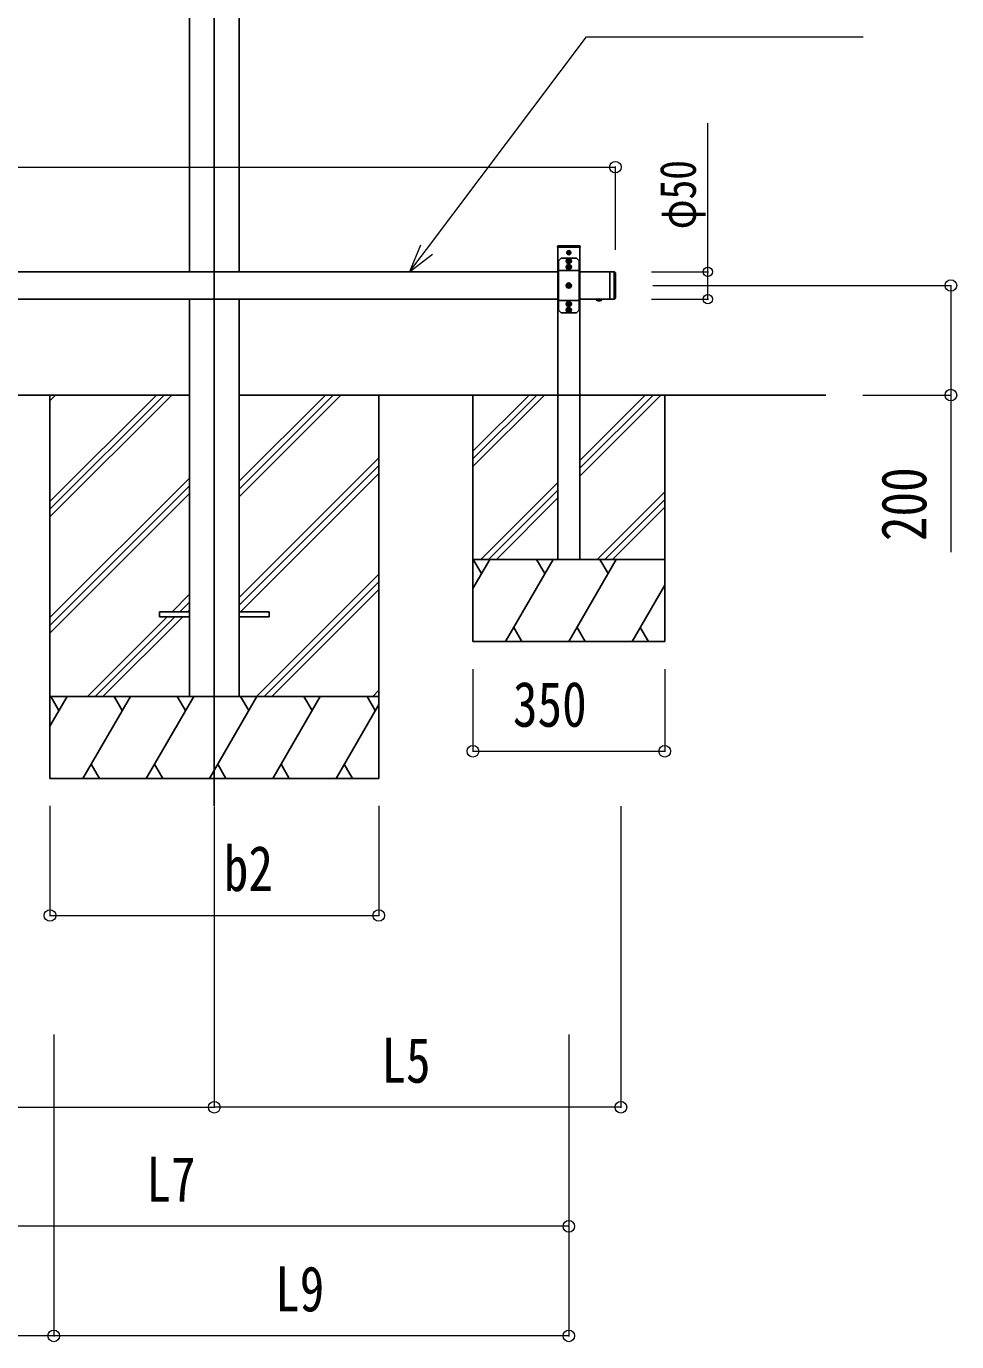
# Model space of a CAD drawing. Units: millimetres, scale not verified. Extents: x -12615 to 12615, y -8910 to 8910.
# Drawn here: x -712 to 986, y -5813 to -3411 of the extents above; entities that cross this region are included whole.
import ezdxf
from ezdxf.enums import TextEntityAlignment as Align

# ---------------------------------------------------------------- set-up
doc = ezdxf.new("R2010")
doc.units = ezdxf.units.MM
doc.header["$LTSCALE"] = 40
for name, color, linetype in [('0-3_YKK_12', 2, 'Continuous'), ('0-4_YKK_13', 4, 'Continuous'), ('0-5_YKK_A1', 4, 'Continuous')]:
    doc.layers.add(name, color=color, linetype=linetype)
doc.layers.add('0-6_YKK_D', color=6, linetype='Continuous', lineweight=18)
doc.styles.add('ＭＳ ゴシック', font='')
doc.styles.get('ＭＳ ゴシック').set_extended_font_data('MS Gothic')

msp = doc.modelspace()

# ---------------------------------------------------------------- linework, layer by layer
at = {"layer": '0-3_YKK_12'}
for p, q in [((-369.22, -4834.6), (-369.22, -1777.45)), ((272.05, -3840.1), (283.52, -3840.1)), ((273.63, -3824.6), (281.93, -3824.6)), ((277.78, -3828.75), (277.78, -3820.45)), ((277.78, -3845.83), (277.78, -3834.36)), ((272.05, -3851.1), (283.52, -3851.1)), ((277.78, -3856.83), (277.78, -3845.36)), ((272.05, -3884.6), (283.52, -3884.6)), ((277.78, -3890.33), (277.78, -3878.86)), ((277.78, -3923.83), (277.78, -3912.36)), ((272.05, -3918.1), (283.52, -3918.1)), ((272.05, -3929.1), (283.52, -3929.1)), ((277.78, -3934.83), (277.78, -3923.36))]:
    msp.add_line(p, q, dxfattribs=at)
at = {"layer": '0-4_YKK_13'}
for p, q in [((257.28, -3814.6), (257.38, -3813.04)), ((258.28, -3814.6), (257.28, -3814.6)), ((258.28, -3814.6), (297.28, -3814.6)), ((258.38, -3812.1), (297.19, -3812.1)), ((263.78, -3834.6), (258.78, -3839.6)), ((258.78, -3839.6), (258.78, -3869.88)), ((263.78, -3834.6), (277.07, -3834.6)), ((275.41, -3839.5), (276.44, -3839.49)), ((275.41, -3840.69), (276.44, -3840.71)), ((275.73, -3824.25), (275.73, -3824.95)), ((275.73, -3824.25), (276.93, -3824.25)), ((275.73, -3824.95), (276.93, -3824.95)), ((276.44, -3839.49), (277.05, -3839.37)), ((276.44, -3840.71), (277.05, -3840.83)), ((277.17, -3838.76), (277.05, -3839.37)), ((277.17, -3841.44), (277.05, -3840.83)), ((277.19, -3837.72), (277.17, -3838.76)), ((277.19, -3842.47), (277.17, -3841.44)), ((277.43, -3822.55), (278.13, -3822.55)), ((277.43, -3822.55), (277.43, -3823.75)), ((277.43, -3825.45), (277.43, -3826.65)), ((277.43, -3826.65), (278.13, -3826.65)), ((278.13, -3822.55), (278.13, -3823.75)), ((278.13, -3825.45), (278.13, -3826.65)), ((278.38, -3837.72), (278.39, -3838.76)), ((278.38, -3842.47), (278.39, -3841.44)), ((278.39, -3838.76), (278.51, -3839.37)), ((278.39, -3841.44), (278.51, -3840.83)), ((278.5, -3834.6), (291.78, -3834.6)), ((279.12, -3839.49), (278.51, -3839.37)), ((279.12, -3840.71), (278.51, -3840.83)), ((278.63, -3824.25), (279.83, -3824.25)), ((278.63, -3824.95), (279.83, -3824.95)), ((280.16, -3839.5), (279.12, -3839.49)), ((280.16, -3840.69), (279.12, -3840.71)), ((279.83, -3824.25), (279.83, -3824.95)), ((291.78, -3834.6), (296.78, -3839.6)), ((296.78, -3839.6), (296.78, -3869.88)), ((258.78, -3857), (296.78, -3857)), ((275.41, -3850.5), (276.44, -3850.49)), ((275.41, -3851.69), (276.44, -3851.71)), ((276.44, -3850.49), (277.05, -3850.37)), ((276.44, -3851.71), (277.05, -3851.83)), ((277.17, -3849.76), (277.05, -3850.37)), ((277.17, -3852.44), (277.05, -3851.83)), ((277.19, -3848.72), (277.17, -3849.76)), ((277.19, -3853.47), (277.17, -3852.44)), ((278.38, -3848.72), (278.39, -3849.76)), ((278.38, -3853.47), (278.39, -3852.44)), ((278.39, -3849.76), (278.51, -3850.37)), ((278.39, -3852.44), (278.51, -3851.83)), ((279.12, -3850.49), (278.51, -3850.37)), ((279.12, -3851.71), (278.51, -3851.83)), ((280.16, -3850.5), (279.12, -3850.49)), ((280.16, -3851.69), (279.12, -3851.71)), ((258.78, -3871.31), (258.78, -3897.88)), ((275.41, -3884), (276.44, -3883.99)), ((275.41, -3885.19), (276.44, -3885.21)), ((276.44, -3883.99), (277.05, -3883.87)), ((276.44, -3885.21), (277.05, -3885.33)), ((277.17, -3883.26), (277.05, -3883.87)), ((277.17, -3885.94), (277.05, -3885.33)), ((277.19, -3882.22), (277.17, -3883.26)), ((277.19, -3886.97), (277.17, -3885.94)), ((278.38, -3882.22), (278.39, -3883.26)), ((278.38, -3886.97), (278.39, -3885.94)), ((278.39, -3883.26), (278.51, -3883.87)), ((278.39, -3885.94), (278.51, -3885.33)), ((279.12, -3883.99), (278.51, -3883.87)), ((279.12, -3885.21), (278.51, -3885.33)), ((280.16, -3884), (279.12, -3883.99)), ((280.16, -3885.19), (279.12, -3885.21)), ((296.78, -3871.31), (296.78, -3897.88)), ((258.78, -3899.31), (258.78, -3929.6)), ((258.78, -3912.2), (296.78, -3912.2)), ((296.78, -3899.31), (296.78, -3929.6)), ((263.78, -3934.6), (258.78, -3929.6)), ((277.07, -3934.6), (263.78, -3934.6)), ((275.41, -3917.5), (276.44, -3917.49)), ((275.41, -3918.69), (276.44, -3918.71)), ((275.41, -3928.5), (276.44, -3928.49)), ((275.41, -3929.69), (276.44, -3929.71)), ((276.44, -3917.49), (277.05, -3917.37)), ((276.44, -3918.71), (277.05, -3918.83)), ((276.44, -3928.49), (277.05, -3928.37)), ((276.44, -3929.71), (277.05, -3929.83)), ((277.17, -3916.76), (277.05, -3917.37)), ((277.17, -3919.44), (277.05, -3918.83)), ((277.17, -3927.76), (277.05, -3928.37)), ((277.17, -3930.44), (277.05, -3929.83)), ((277.19, -3915.72), (277.17, -3916.76)), ((277.19, -3920.47), (277.17, -3919.44)), ((277.19, -3926.72), (277.17, -3927.76)), ((277.19, -3931.47), (277.17, -3930.44)), ((278.38, -3915.72), (278.39, -3916.76)), ((278.38, -3920.47), (278.39, -3919.44)), ((278.38, -3926.72), (278.39, -3927.76)), ((278.38, -3931.47), (278.39, -3930.44)), ((278.39, -3916.76), (278.51, -3917.37)), ((278.39, -3919.44), (278.51, -3918.83)), ((278.39, -3927.76), (278.51, -3928.37)), ((278.39, -3930.44), (278.51, -3929.83)), ((291.78, -3934.6), (278.5, -3934.6)), ((279.12, -3917.49), (278.51, -3917.37)), ((279.12, -3918.71), (278.51, -3918.83)), ((279.12, -3928.49), (278.51, -3928.37)), ((279.12, -3929.71), (278.51, -3929.83)), ((280.16, -3917.5), (279.12, -3917.49)), ((280.16, -3918.69), (279.12, -3918.71)), ((280.16, -3928.5), (279.12, -3928.49)), ((280.16, -3929.69), (279.12, -3929.71)), ((291.78, -3934.6), (296.78, -3929.6))]:
    msp.add_line(p, q, dxfattribs=at)
msp.add_lwpolyline([(298.19, -3813.04), (298.28, -3814.6), (297.28, -3814.6)], dxfattribs=at)
for centre, radius in [((277.78, -3840.1), 4.74), ((277.78, -3824.6), 3.75), ((277.78, -3851.1), 4.74), ((277.78, -3884.6), 4.74), ((277.78, -3918.1), 4.74), ((277.78, -3929.1), 4.74)]:
    msp.add_circle(centre, radius, dxfattribs=at)
for centre, radius, start, end in [((258.38, -3813.1), 1, 90, 176.5), ((297.19, -3813.1), 1, 3.5, 90), ((277.78, -3840.1), 2.45, 165.9892, 194.0108), ((276.93, -3823.75), 0.5, 270, 0), ((276.93, -3825.45), 0.5, 0, 90), ((277.78, -3833.9), 1, 224.427, 315.573), ((277.78, -3840.1), 2.45, 75.9892, 104.0108), ((278.63, -3823.75), 0.5, 180, 270), ((278.63, -3825.45), 0.5, 90, 180), ((277.78, -3840.1), 2.45, 345.9892, 14.0108), ((277.78, -3851.1), 2.45, 165.9892, 194.0108), ((277.78, -3840.1), 2.45, 255.9892, 284.0108), ((277.78, -3851.1), 2.45, 75.9892, 104.0108), ((277.78, -3851.1), 2.45, 255.9892, 284.0108), ((277.78, -3851.1), 2.45, 345.9892, 14.0108), ((258.08, -3870.6), 1, 314.427, 45.573), ((277.78, -3884.6), 2.45, 165.9892, 194.0108), ((277.78, -3884.6), 2.45, 75.9892, 104.0108), ((277.78, -3884.6), 2.45, 255.9892, 284.0108), ((277.78, -3884.6), 2.45, 345.9892, 14.0108), ((297.48, -3870.6), 1, 134.427, 225.573), ((258.08, -3898.6), 1, 314.427, 45.573), ((297.48, -3898.6), 1, 134.427, 225.573), ((277.78, -3918.1), 2.45, 165.9892, 194.0108), ((277.78, -3929.1), 2.45, 165.9892, 194.0108), ((277.78, -3935.3), 1, 44.427, 135.573), ((277.78, -3918.1), 2.45, 75.9892, 104.0108), ((277.78, -3918.1), 2.45, 255.9892, 284.0108), ((277.78, -3929.1), 2.45, 75.9892, 104.0108), ((277.78, -3929.1), 2.45, 255.9892, 284.0108), ((277.78, -3918.1), 2.45, 345.9892, 14.0108), ((277.78, -3929.1), 2.45, 345.9892, 14.0108)]:
    msp.add_arc(centre, radius, start, end, dxfattribs=at)
at = {"layer": '0-5_YKK_A1'}
for p, q in [((-414.42, -3859.6), (-414.42, -2084.57)), ((-324.02, -3859.6), (-324.02, -2084.57)), ((257.78, -3814.6), (297.78, -3814.6)), ((257.78, -3814.6), (257.78, -4384.6)), ((297.78, -3839.93), (297.78, -3814.6)), ((297.78, -3814.6), (297.78, -4384.6)), ((-1112.22, -3859.6), (257.78, -3859.6)), ((297.78, -3859.6), (352.78, -3859.6)), ((352.78, -3859.6), (352.78, -3909.6)), ((352.78, -3859.6), (360.78, -3859.6)), ((360.78, -3859.6), (360.78, -3909.6)), ((362.78, -3861.6), (360.78, -3859.6)), ((362.78, -3861.6), (362.78, -3907.6)), ((-1112.22, -3909.6), (257.78, -3909.6)), ((-414.42, -4634.6), (-414.42, -3909.6)), ((-324.02, -4634.6), (-324.02, -3909.6)), ((297.78, -3909.6), (352.78, -3909.6)), ((326.88, -3909.6), (338.68, -3909.6)), ((326.88, -3909.6), (326.88, -3910.11)), ((326.88, -3910.11), (338.68, -3910.11)), ((330.28, -3909.6), (335.28, -3909.6)), ((338.68, -3909.6), (338.68, -3910.11)), ((352.78, -3909.6), (360.78, -3909.6)), ((362.78, -3907.6), (360.78, -3909.6)), ((-1850.02, -4084.6), (-414.42, -4084.6)), ((-669.08, -4084.6), (-669.08, -4784.6)), ((-669.08, -4278.77), (-474.9, -4084.6)), ((-669.08, -4292.92), (-460.75, -4084.6)), ((-669.08, -4307.06), (-446.61, -4084.6)), ((-669.08, -4094.93), (-658.74, -4084.6)), ((-324.02, -4084.6), (746.58, -4084.6)), ((-323.88, -4270.23), (-138.24, -4084.6)), ((-323.88, -4256.08), (-152.39, -4084.6)), ((-323.88, -4241.94), (-166.53, -4084.6)), ((-69.08, -4084.6), (-69.08, -4784.6)), ((102.78, -4084.6), (102.78, -4534.6)), ((102.78, -4186.95), (205.13, -4084.6)), ((102.78, -4201.09), (219.27, -4084.6)), ((102.78, -4215.23), (233.42, -4084.6)), ((297.78, -4232.36), (445.55, -4084.6)), ((297.78, -4218.22), (431.41, -4084.6)), ((297.78, -4204.08), (417.26, -4084.6)), ((452.78, -4534.6), (452.78, -4084.6)), ((-323.88, -4454.07), (-69.08, -4199.27)), ((-323.88, -4468.21), (-69.08, -4213.42)), ((-669.08, -4490.9), (-414.28, -4236.11)), ((-321.62, -4480.1), (-69.08, -4227.56)), ((117.26, -4384.6), (257.78, -4244.08)), ((-669.08, -4505.05), (-414.28, -4250.25)), ((-669.08, -4519.19), (-414.28, -4264.39)), ((131.4, -4384.6), (257.78, -4258.22)), ((145.54, -4384.6), (257.78, -4272.36)), ((329.39, -4384.6), (452.78, -4261.21)), ((343.54, -4384.6), (452.78, -4275.35)), ((357.68, -4384.6), (452.78, -4289.49)), ((102.78, -4437.71), (133.45, -4384.6)), ((102.78, -4384.6), (452.78, -4384.6)), ((118.45, -4410.58), (103.45, -4384.6)), ((162.32, -4534.6), (248.92, -4384.6)), ((233.92, -4410.58), (218.92, -4384.6)), ((257.78, -4384.6), (297.78, -4384.6)), ((277.79, -4534.6), (364.39, -4384.6)), ((349.39, -4410.58), (334.39, -4384.6)), ((-292.27, -4634.6), (-69.08, -4411.41)), ((-278.13, -4634.6), (-69.08, -4425.55)), ((-263.98, -4634.6), (-69.08, -4439.69)), ((393.26, -4534.6), (452.78, -4431.49)), ((-446.13, -4480.1), (-414.28, -4448.24)), ((-431.99, -4480.1), (-414.28, -4462.38)), ((-600.63, -4634.6), (-455.13, -4489.1)), ((-586.49, -4634.6), (-440.99, -4489.1)), ((-572.35, -4634.6), (-426.85, -4489.1)), ((-469.28, -4480.1), (-469.28, -4489.1)), ((-469.28, -4480.1), (-414.28, -4480.1)), ((-469.28, -4489.1), (-414.28, -4489.1)), ((-417.85, -4480.1), (-414.28, -4476.52)), ((-324.28, -4480.1), (-269.28, -4480.1)), ((-324.28, -4489.1), (-269.28, -4489.1)), ((-269.28, -4480.1), (-269.28, -4489.1)), ((177.31, -4508.62), (192.31, -4534.6)), ((292.79, -4508.62), (307.79, -4534.6)), ((408.26, -4508.62), (423.25, -4534.6)), ((102.78, -4534.6), (452.78, -4534.6)), ((-80.13, -4634.6), (-69.08, -4623.54)), ((-69.08, -4634.6), (-669.08, -4634.6)), ((-669.08, -4688.89), (-637.73, -4634.6)), ((-652.73, -4660.58), (-667.73, -4634.59)), ((-608.86, -4784.59), (-522.26, -4634.6)), ((-537.26, -4660.58), (-552.26, -4634.6)), ((-493.39, -4784.6), (-406.79, -4634.6)), ((-421.79, -4660.58), (-436.79, -4634.6)), ((-414.42, -4634.6), (-324.02, -4634.6)), ((-377.92, -4784.6), (-291.32, -4634.6)), ((-306.32, -4660.58), (-321.32, -4634.59)), ((-262.45, -4784.6), (-175.85, -4634.6)), ((-190.85, -4660.58), (-205.85, -4634.6)), ((-146.98, -4784.6), (-69.08, -4649.66)), ((-90.38, -4634.6), (-75.38, -4660.58)), ((-593.86, -4758.62), (-578.86, -4784.59)), ((-478.39, -4758.61), (-463.39, -4784.6)), ((-362.92, -4758.62), (-347.92, -4784.6)), ((-247.45, -4758.62), (-232.45, -4784.6)), ((-131.98, -4758.62), (-116.98, -4784.6)), ((-669.08, -4784.6), (-69.08, -4784.6))]:
    msp.add_line(p, q, dxfattribs=at)
for points in [[(330.33, -3912.31), (331.63, -3909.65), (332.78, -3909.04)], [(335.23, -3912.31), (333.93, -3909.65), (332.78, -3909.04)]]:
    msp.add_lwpolyline(points, dxfattribs=at)
msp.add_arc((332.78, -3904.68), 8.02, 222.61678, 317.38322, dxfattribs=at)
at = {"layer": '0-6_YKK_D'}
for p, q in [((-2627.22, -3668.59), (362.78, -3668.59)), ((362.78, -3819.59), (362.78, -3667.59)), ((428.78, -3859.6), (532.46, -3859.6)), ((430.98, -3884.6), (976, -3884.6)), ((428.78, -3909.6), (532.46, -3909.6)), ((814.24, -4084.6), (976, -4084.6)), ((102.78, -4584.77), (102.78, -4735.77)), ((452.78, -4584.77), (452.78, -4735.77)), ((102.78, -4734.77), (452.78, -4734.77)), ((-669.08, -4834.6), (-669.08, -5035.6)), ((-369.22, -4835.6), (-369.22, -5385.6)), ((-369.22, -4835.6), (-369.22, -5385.6)), ((-69.08, -4834.6), (-69.08, -5035.6)), ((372.78, -4835.1), (372.78, -5385.6)), ((-669.08, -5034.6), (-69.08, -5034.6)), ((-662.22, -5251.92), (-662.22, -5802.92)), ((277.78, -5251.92), (277.78, -5602.92)), ((277.78, -5251.92), (277.78, -5802.92)), ((-1895.22, -5384.6), (-369.22, -5384.6)), ((372.78, -5384.6), (-369.22, -5384.6)), ((-662.22, -5546.46), (-662.22, -5802.92)), ((277.78, -5601.92), (-1132.22, -5601.92)), ((-662.22, -5801.92), (-1602.22, -5801.92)), ((277.78, -5801.92), (-662.22, -5801.92))]:
    msp.add_line(p, q, dxfattribs=at)
for points in [[(-12.86, -3859.6), (17.85, -3818.87), (310.29, -3430.96), (815.06, -3430.96)], [(531.46, -3909.6), (531.46, -3859.6), (531.46, -3588)], [(6.93, -3810.65), (-12.86, -3859.6), (28.76, -3827.1)], [(975, -3884.6), (975, -4084.6), (975, -4371.1)]]:
    msp.add_lwpolyline(points, dxfattribs=at)
for centre, radius in [((362.78, -3668.59), 10.62), ((531.46, -3859.6), 8.5), ((975, -3884.6), 10.62), ((531.46, -3909.6), 8.5), ((975, -4084.6), 10.62), ((102.78, -4734.77), 10.62), ((452.78, -4734.77), 10.62), ((-669.08, -5034.6), 10.62), ((-69.08, -5034.6), 10.62), ((-369.22, -5384.6), 10.62), ((-369.22, -5384.6), 10.62), ((372.78, -5384.6), 10.62), ((277.78, -5601.92), 10.62), ((-662.22, -5801.92), 10.62), ((-662.22, -5801.92), 10.62), ((277.78, -5801.92), 10.62)]:
    msp.add_circle(centre, radius, dxfattribs=at)

# ---------------------------------------------------------------- texts
at = {"layer": '0-6_YKK_D', "style": 'ＭＳ ゴシック', "width": 0.8}
for s, height, p in [('φ50', 65.98, (529.46, -3782)), ('200', 82.48, (955, -4351.1))]:
    msp.add_text(s, height=height, rotation=90, dxfattribs=at).set_placement(p, align=Align.BOTTOM_LEFT)
for s, p in [('350', (175.78, -4714.77)), ('b2', (-351.89, -5014.6)), ('L5', (-64.22, -5364.6)), ('L7', (-493.22, -5581.92)), ('L9', (-258.22, -5781.92))]:
    msp.add_text(s, height=82.48, dxfattribs=at).set_placement(p, align=Align.BOTTOM_LEFT)

doc.saveas('drawing.dxf')
